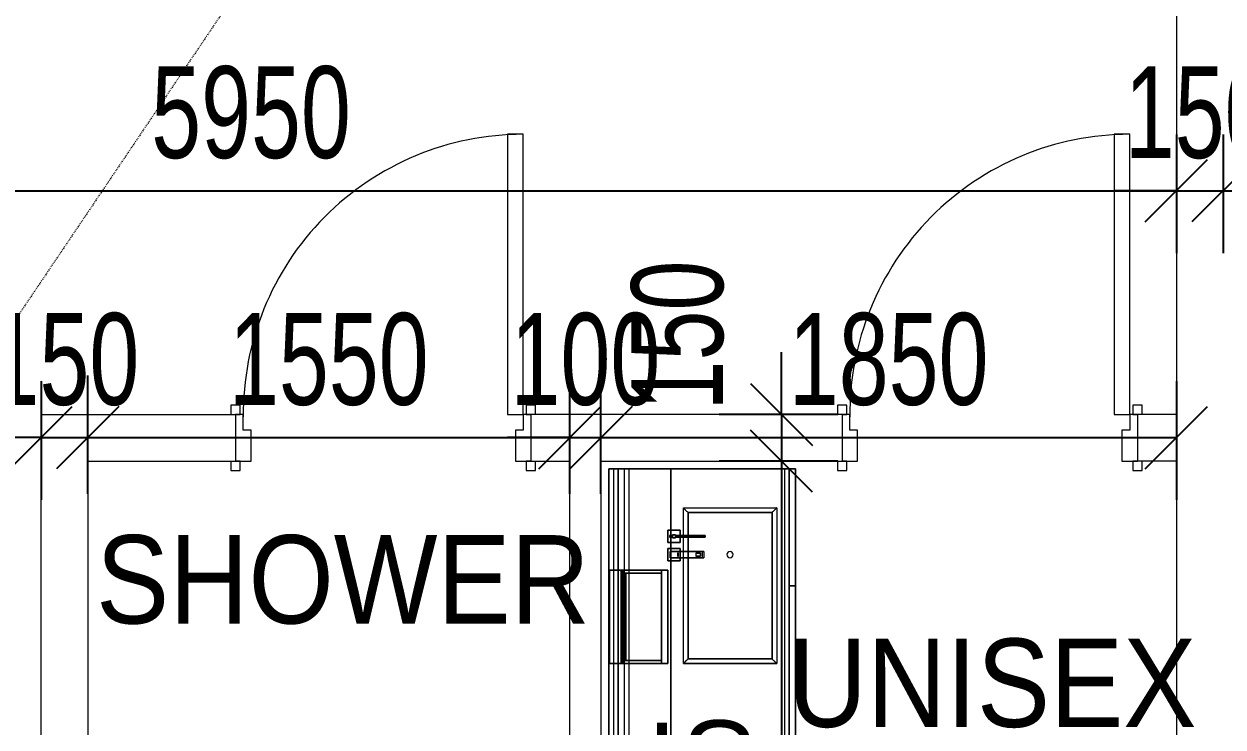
# Model space of a CAD drawing. Header units: millimetres. Extents: x 10569 to 232243, y -25347 to 80743.
# Drawn here: x 46134 to 49989, y 45229 to 47487 of the extents above; entities that cross this region are included whole.
import ezdxf

# ---------------------------------------------------------------- set-up
doc = ezdxf.new("R2010")
doc.units = ezdxf.units.MM
doc.linetypes.add('Dash', pattern=[6, 3, -3])
doc.linetypes.add('Hidden', pattern=[7.14375, 4.7625, -2.38125])
for name, color, linetype, lineweight in [('A-ANNO-DIMS', 211, 'Continuous', 5), ('A-DETL-HDLN', 90, 'Hidden', 9), ('A-DOOR', 31, 'Continuous', 20), ('A-DOOR-FRAM', 31, 'Continuous', 30), ('A-GENM', 13, 'Continuous', 20), ('A-WALL', 113, 'Continuous', 20), ('G-ANNO-TEXT', 231, 'Continuous', 5)]:
    doc.layers.add(name, color=color, linetype=linetype, lineweight=lineweight)
doc.styles.add('Arial_2', font='arial.ttf', dxfattribs={"width": 0.7, "height": 295.05988})
doc.styles.add('Swis721 BT_6', font='swiss.ttf', dxfattribs={"width": 0.89, "height": 283.821263})
doc.dimstyles.new('Linear_-_1_5mm_Arial', dxfattribs={"dimscale": 304.8, "dimtxt": 300, "dimasz": 0.656168, "dimexe": 0.656168, "dimexo": 0.0625, "dimgap": 0.328084, "dimtad": 1, "dimdec": 0, "dimzin": 0, "dimdsep": 46, "dimtxsty": 'Arial_2', "dimblk1": 'OBLIQUE', "dimblk2": 'OBLIQUE', "dimsah": 1, "dimcen": 0.09, "dimadec": 0, "dimazin": 0, "dimtfac": 1, "dimtdec": 4, "dimtix": 1, "dimtmove": 0, "dimatfit": 3, "dimfxl": 0.656168, "dimfxlon": 1, "dimtvp": 1, "dimtolj": 1, "dimtzin": 0, "dimarcsym": 2})
doc.dimstyles.new('Linear_-_1_5mm_Arial_1', dxfattribs={"dimscale": 304.8, "dimtxt": 300, "dimasz": 0.656168, "dimexe": 0.656168, "dimexo": 0.0625, "dimgap": 0.328084, "dimtad": 1, "dimdec": 0, "dimzin": 0, "dimdsep": 46, "dimtxsty": 'Arial_2', "dimblk1": 'OBLIQUE', "dimblk2": 'OBLIQUE', "dimsah": 1, "dimcen": 0.09, "dimadec": 0, "dimazin": 0, "dimtfac": 1, "dimtdec": 4, "dimtix": 1, "dimtmove": 2, "dimatfit": 3, "dimfxl": 0.656168, "dimfxlon": 1, "dimtvp": 1, "dimtolj": 1, "dimtzin": 0, "dimarcsym": 2})

# ---------------------------------------------------------------- blocks, each defined once
blk = doc.blocks.new('DLN-Single Door__X01_ - _M01_ 900 x 2450 _WH_-16935535-TENDER DRAFT G_F')
at = {"layer": 'A-DOOR', "lineweight": 15}
for p, q in [((-460, 105), (-490, 105)), ((-490, 105), (-490, 75)), ((-460, 75), (-460, 105)), ((490, 105), (460, 105)), ((460, 105), (460, 75)), ((490, 75), (490, 105)), ((-475, 75), (-460, 75)), ((460, 75), (475, 75)), ((-490, -75), (-490, -105)), ((-460, -75), (-475, -75)), ((-460, -105), (-460, -75)), ((-400, -75), (-450, -75)), ((-450, -75), (-450, -975)), ((-400, -975), (-400, -75)), ((475, -75), (460, -75)), ((460, -75), (460, -105)), ((490, -105), (490, -75)), ((-490, -105), (-460, -105)), ((460, -105), (490, -105)), ((-450, -975), (-400, -975))]:
    blk.add_line(p, q, dxfattribs=at)
blk.add_arc((-450, -75), 900, 270, 0.5, dxfattribs=at)
at = {"layer": 'A-DOOR-FRAM', "lineweight": 15}
for p, q in [((-425, 75), (-475, 75)), ((-425, -25), (-425, 75)), ((425, 75), (425, -25)), ((475, 75), (425, 75)), ((-450, -75), (-450, -25)), ((-450, -25), (-425, -25)), ((425, -25), (450, -25)), ((450, -25), (450, -75)), ((-475, -75), (-450, -75)), ((450, -75), (475, -75))]:
    blk.add_line(p, q, dxfattribs=at)
blk = doc.blocks.new('DLN_Counter _ Cabinet - DLN_Counter _ Cabinet-15606102-TENDER DRAFT G_F')
at = {"layer": 'A-GENM', "lineweight": 9}
for p, q in [((-235, 525), (235, 525)), ((-235, 255), (-235, 525)), ((235, 525), (235, 255)), ((235, 255), (-235, 255))]:
    blk.add_line(p, q, dxfattribs=at)
blk = doc.blocks.new('_Oblique')
at = {"color": 0, "linetype": 'ByBlock', "lineweight": -2}
blk.add_line((-0.5, -0.5), (0.5, 0.5), dxfattribs=at)
blk = doc.blocks.new('DIMBLOCK24-TENDER DRAFT G_F')
at = {"layer": 'A-ANNO-DIMS', "color": 0, "lineweight": -2, "transparency": 16777216}
for p, q in [((43889.3, 47132), (43889.3, 46751.1)), ((49839.3, 47132), (49839.3, 46751.1)), ((43889.3, 46951.1), (49839.3, 46951.1))]:
    blk.add_line(p, q, dxfattribs=at)
at = {"layer": 'Defpoints', "color": 0, "transparency": 16777216}
for p in [(43889.3, 47151.1), (49839.3, 47151.1), (49839.3, 46951.1)]:
    blk.add_point(p, dxfattribs=at)
at = {"layer": 'A-ANNO-DIMS', "color": 0, "lineweight": -2, "transparency": 16777216, "xscale": 200, "yscale": 200, "zscale": 200, "rotation": 180}
blk.add_blockref('_Oblique', (43889.3, 46951.1), dxfattribs=at)
at = {"layer": 'A-ANNO-DIMS', "color": 0, "lineweight": -2, "transparency": 16777216, "xscale": 200, "yscale": 200, "zscale": 200}
blk.add_blockref('_Oblique', (49839.3, 46951.1), dxfattribs=at)
at = {"layer": 'A-ANNO-DIMS', "color": 0, "transparency": 16777216, "insert": (46864.3, 47201.7), "char_height": 295.06, "width": 753.231, "attachment_point": 5, "style": 'Arial_2'}
blk.add_mtext('\\A1;5950', dxfattribs=at)
blk = doc.blocks.new('DIMBLOCK25-TENDER DRAFT G_F')
at = {"layer": 'A-ANNO-DIMS', "color": 0, "lineweight": -2, "transparency": 16777216}
for p, q in [((49839.3, 47132), (49839.3, 46751.1)), ((49989.3, 47132), (49989.3, 46751.1)), ((49839.3, 46951.1), (49639.3, 46951.1)), ((49839.3, 46951.1), (49989.3, 46951.1)), ((49989.3, 46951.1), (50189.3, 46951.1))]:
    blk.add_line(p, q, dxfattribs=at)
at = {"layer": 'Defpoints', "color": 0, "transparency": 16777216}
for p in [(49839.3, 47151.1), (49989.3, 47151.1), (49989.3, 46951.1)]:
    blk.add_point(p, dxfattribs=at)
at = {"layer": 'A-ANNO-DIMS', "color": 0, "lineweight": -2, "transparency": 16777216, "xscale": 200, "yscale": 200, "zscale": 200}
blk.add_blockref('_Oblique', (49839.3, 46951.1), dxfattribs=at)
at = {"layer": 'A-ANNO-DIMS', "color": 0, "lineweight": -2, "transparency": 16777216, "xscale": 200, "yscale": 200, "zscale": 200, "rotation": 180}
blk.add_blockref('_Oblique', (49989.3, 46951.1), dxfattribs=at)
at = {"layer": 'A-ANNO-DIMS', "color": 0, "transparency": 16777216, "insert": (49914.3, 47201.7), "char_height": 295.06, "width": 564.923, "attachment_point": 5, "style": 'Arial_2'}
blk.add_mtext('\\A1;150', dxfattribs=at)
blk = doc.blocks.new('DIMBLOCK41-TENDER DRAFT G_F')
at = {"layer": 'A-ANNO-DIMS', "color": 0, "lineweight": -2, "transparency": 16777216}
for p, q in [((46189.3, 46339.1), (46189.3, 45958.2)), ((46339.3, 45977.2), (46339.3, 46358.2)), ((46189.3, 46158.2), (45989.3, 46158.2)), ((46189.3, 46158.2), (46339.3, 46158.2)), ((46339.3, 46158.2), (46539.3, 46158.2))]:
    blk.add_line(p, q, dxfattribs=at)
at = {"layer": 'Defpoints', "color": 0, "transparency": 16777216}
for p in [(46189.3, 46358.2), (46339.3, 46158.2), (46339.3, 45958.2)]:
    blk.add_point(p, dxfattribs=at)
at = {"layer": 'A-ANNO-DIMS', "color": 0, "lineweight": -2, "transparency": 16777216, "xscale": 200, "yscale": 200, "zscale": 200}
blk.add_blockref('_Oblique', (46189.3, 46158.2), dxfattribs=at)
at = {"layer": 'A-ANNO-DIMS', "color": 0, "lineweight": -2, "transparency": 16777216, "xscale": 200, "yscale": 200, "zscale": 200, "rotation": 180}
blk.add_blockref('_Oblique', (46339.3, 46158.2), dxfattribs=at)
at = {"layer": 'A-ANNO-DIMS', "color": 0, "transparency": 16777216, "insert": (46264.3, 46408.8), "char_height": 295.06, "width": 564.923, "attachment_point": 5, "style": 'Arial_2'}
blk.add_mtext('\\A1;150', dxfattribs=at)
blk = doc.blocks.new('DIMBLOCK42-TENDER DRAFT G_F')
at = {"layer": 'A-ANNO-DIMS', "color": 0, "lineweight": -2, "transparency": 16777216}
for p, q in [((46339.3, 45977.2), (46339.3, 46358.2)), ((47889.3, 45977.2), (47889.3, 46358.2)), ((46339.3, 46158.2), (47889.3, 46158.2))]:
    blk.add_line(p, q, dxfattribs=at)
at = {"layer": 'Defpoints', "color": 0, "transparency": 16777216}
for p in [(47889.3, 46158.2), (46339.3, 45958.2), (47889.3, 45958.2)]:
    blk.add_point(p, dxfattribs=at)
at = {"layer": 'A-ANNO-DIMS', "color": 0, "lineweight": -2, "transparency": 16777216, "xscale": 200, "yscale": 200, "zscale": 200, "rotation": 180}
blk.add_blockref('_Oblique', (46339.3, 46158.2), dxfattribs=at)
at = {"layer": 'A-ANNO-DIMS', "color": 0, "lineweight": -2, "transparency": 16777216, "xscale": 200, "yscale": 200, "zscale": 200}
blk.add_blockref('_Oblique', (47889.3, 46158.2), dxfattribs=at)
at = {"layer": 'A-ANNO-DIMS', "color": 0, "transparency": 16777216, "insert": (47114.3, 46408.8), "char_height": 295.06, "width": 753.231, "attachment_point": 5, "style": 'Arial_2'}
blk.add_mtext('\\A1;1550', dxfattribs=at)
blk = doc.blocks.new('DIMBLOCK43-TENDER DRAFT G_F')
at = {"layer": 'A-ANNO-DIMS', "color": 0, "lineweight": -2, "transparency": 16777216}
for p, q in [((47889.3, 45977.2), (47889.3, 46358.2)), ((47989.3, 45977.2), (47989.3, 46358.2)), ((47889.3, 46158.2), (47689.3, 46158.2)), ((47889.3, 46158.2), (47989.3, 46158.2)), ((47989.3, 46158.2), (48189.3, 46158.2))]:
    blk.add_line(p, q, dxfattribs=at)
at = {"layer": 'Defpoints', "color": 0, "transparency": 16777216}
for p in [(47989.3, 46158.2), (47889.3, 45958.2), (47989.3, 45958.2)]:
    blk.add_point(p, dxfattribs=at)
at = {"layer": 'A-ANNO-DIMS', "color": 0, "lineweight": -2, "transparency": 16777216, "xscale": 200, "yscale": 200, "zscale": 200}
blk.add_blockref('_Oblique', (47889.3, 46158.2), dxfattribs=at)
at = {"layer": 'A-ANNO-DIMS', "color": 0, "lineweight": -2, "transparency": 16777216, "xscale": 200, "yscale": 200, "zscale": 200, "rotation": 180}
blk.add_blockref('_Oblique', (47989.3, 46158.2), dxfattribs=at)
at = {"layer": 'A-ANNO-DIMS', "color": 0, "transparency": 16777216, "insert": (47939.3, 46408.8), "char_height": 295.06, "width": 564.923, "attachment_point": 5, "style": 'Arial_2'}
blk.add_mtext('\\A1;100', dxfattribs=at)
blk = doc.blocks.new('DIMBLOCK44-TENDER DRAFT G_F')
at = {"layer": 'A-ANNO-DIMS', "color": 0, "lineweight": -2, "transparency": 16777216}
for p, q in [((47989.3, 45977.2), (47989.3, 46358.2)), ((49839.3, 46339.1), (49839.3, 45958.2)), ((47989.3, 46158.2), (49839.3, 46158.2))]:
    blk.add_line(p, q, dxfattribs=at)
at = {"layer": 'Defpoints', "color": 0, "transparency": 16777216}
for p in [(49839.3, 46358.2), (49839.3, 46158.2), (47989.3, 45958.2)]:
    blk.add_point(p, dxfattribs=at)
at = {"layer": 'A-ANNO-DIMS', "color": 0, "lineweight": -2, "transparency": 16777216, "xscale": 200, "yscale": 200, "zscale": 200, "rotation": 180}
blk.add_blockref('_Oblique', (47989.3, 46158.2), dxfattribs=at)
at = {"layer": 'A-ANNO-DIMS', "color": 0, "lineweight": -2, "transparency": 16777216, "xscale": 200, "yscale": 200, "zscale": 200}
blk.add_blockref('_Oblique', (49839.3, 46158.2), dxfattribs=at)
at = {"layer": 'A-ANNO-DIMS', "color": 0, "transparency": 16777216, "insert": (48914.3, 46408.8), "char_height": 295.06, "width": 753.231, "attachment_point": 5, "style": 'Arial_2'}
blk.add_mtext('\\A1;1850', dxfattribs=at)
blk = doc.blocks.new('DIMBLOCK117-TENDER DRAFT G_F')
at = {"layer": 'A-ANNO-DIMS', "color": 0, "lineweight": -2, "transparency": 16777216}
for p, q in [((48569.6, 46232.5), (48569.6, 46432.5)), ((48750.5, 46232.5), (48369.6, 46232.5)), ((48569.6, 46232.5), (48569.6, 46082.5)), ((48750.5, 46082.5), (48369.6, 46082.5)), ((48569.6, 46082.5), (48569.6, 45882.5))]:
    blk.add_line(p, q, dxfattribs=at)
at = {"layer": 'Defpoints', "color": 0, "transparency": 16777216}
for p in [(48769.6, 46232.5), (48569.6, 46082.5), (48769.6, 46082.5)]:
    blk.add_point(p, dxfattribs=at)
at = {"layer": 'A-ANNO-DIMS', "color": 0, "lineweight": -2, "transparency": 16777216, "xscale": 200, "yscale": 200, "zscale": 200}
for p, rotation in [((48569.6, 46232.5), 270), ((48569.6, 46082.5), 90)]:
    blk.add_blockref('_Oblique', p, dxfattribs=dict(at, rotation=rotation))
at = {"layer": 'A-ANNO-DIMS', "color": 0, "transparency": 16777216, "insert": (48086.8, 46245.5), "char_height": 295.06, "width": 564.923, "attachment_point": 1, "rotation": 90, "line_spacing_factor": 0.938532, "style": 'Arial_2'}
blk.add_mtext('\\A1;150', dxfattribs=at)
blk = doc.blocks.new('DIMBLOCK118-TENDER DRAFT G_F')
at = {"layer": 'A-ANNO-DIMS', "color": 0, "lineweight": -2, "transparency": 16777216}
for p, q in [((48750.5, 46082.5), (48369.6, 46082.5)), ((48569.6, 46082.5), (48569.6, 43807.5)), ((48750.5, 43807.5), (48369.6, 43807.5))]:
    blk.add_line(p, q, dxfattribs=at)
at = {"layer": 'Defpoints', "color": 0, "transparency": 16777216}
for p in [(48769.6, 46082.5), (48569.6, 43807.5), (48769.6, 43807.5)]:
    blk.add_point(p, dxfattribs=at)
at = {"layer": 'A-ANNO-DIMS', "color": 0, "lineweight": -2, "transparency": 16777216, "xscale": 200, "yscale": 200, "zscale": 200}
for p, rotation in [((48569.6, 46082.5), 90), ((48569.6, 43807.5), 270)]:
    blk.add_blockref('_Oblique', p, dxfattribs=dict(at, rotation=rotation))
at = {"layer": 'A-ANNO-DIMS', "color": 0, "transparency": 16777216, "insert": (48318.9, 44945), "char_height": 295.06, "width": 753.231, "attachment_point": 5, "rotation": 90, "style": 'Arial_2'}
blk.add_mtext('\\A1;2275', dxfattribs=at)

msp = doc.modelspace()

# ---------------------------------------------------------------- linework, layer by layer
at = {"layer": 'A-DETL-HDLN', "linetype": 'Dash'}
msp.add_line((49706.94289, 51869.38135), (45636.37346, 45840.4662), dxfattribs=at)
at = {"layer": 'A-GENM', "lineweight": 9}
for p, q in [((48014.29296, 46057.48546), (48614.29296, 46057.48546)), ((48614.29296, 46057.48546), (48014.29296, 46057.48546)), ((48014.29296, 45432.48546), (48014.29296, 46057.48546)), ((48014.29296, 46057.48546), (48014.29296, 45432.48546)), ((48014.29296, 45432.48546), (48014.29296, 46057.48546)), ((48014.29296, 46057.48546), (48014.29296, 45732.48546)), ((48014.29296, 46057.48546), (48044.29296, 46057.48546)), ((48029.29296, 46057.48546), (48014.29296, 46057.48546)), ((48029.29296, 46057.48546), (48029.29296, 45732.48546)), ((48029.29296, 46057.48546), (48029.29296, 45432.48546)), ((48044.29296, 46057.48546), (48029.29296, 46057.48546)), ((48029.29296, 46057.48546), (48044.29296, 46057.48546)), ((48044.29296, 46057.48546), (48029.29296, 46057.48546)), ((48044.29296, 45432.48546), (48044.29296, 46057.48546)), ((48044.29296, 46057.48546), (48044.29296, 45432.48546)), ((48044.29296, 46057.48546), (48214.29296, 46057.48546)), ((48064.29296, 46057.48546), (48044.29296, 46057.48546)), ((48064.29296, 46057.48546), (48064.29296, 45432.48546)), ((48064.29296, 46057.48546), (48064.29296, 45432.48546)), ((48079.29296, 46057.48546), (48064.29296, 46057.48546)), ((48079.29296, 46057.48546), (48079.29296, 45432.48546)), ((48079.29296, 46057.48546), (48079.29296, 45432.48546)), ((48214.29296, 46057.48546), (48079.29296, 46057.48546)), ((48579.29296, 46057.48546), (48214.29296, 46057.48546)), ((48214.29296, 46057.48546), (48594.29296, 46057.48546)), ((48214.29296, 45861.22339), (48214.29296, 46057.48546)), ((48214.29296, 46057.48546), (48214.29296, 45861.22339)), ((48214.29296, 46057.48546), (48594.29296, 46057.48546)), ((48594.29296, 46057.48546), (48214.29296, 46057.48546)), ((48594.29296, 46057.48546), (48579.29296, 46057.48546)), ((48579.29296, 46057.48546), (48579.29296, 45433.17777)), ((48579.29296, 46057.48546), (48579.29296, 45433.17777)), ((48594.29296, 46057.48546), (48614.29296, 46057.48546)), ((48614.29296, 46057.48546), (48594.29296, 46057.48546)), ((48594.29296, 46057.48546), (48594.29296, 45682.48546)), ((48594.29296, 45682.48546), (48594.29296, 46057.48546)), ((48594.29296, 45432.48546), (48594.29296, 46057.48546)), ((48594.29296, 46057.48546), (48594.29296, 45432.48546)), ((48594.29296, 45432.48546), (48594.29296, 46057.48546)), ((48594.29296, 46057.48546), (48594.29296, 45432.48546)), ((48614.29296, 46057.48546), (48614.29296, 45682.48546)), ((48614.29296, 45682.48546), (48614.29296, 46057.48546)), ((48614.29296, 45432.48546), (48614.29296, 46057.48546)), ((48614.29296, 46057.48546), (48614.29296, 45432.48546)), ((48254.29296, 45843.72339), (48254.29296, 45932.48546)), ((48254.29296, 45932.48546), (48554.29296, 45932.48546)), ((48539.29296, 45917.48546), (48269.29296, 45917.48546)), ((48269.29296, 45917.48546), (48269.29296, 45843.72339)), ((48269.29296, 45843.72339), (48269.29296, 45917.48546)), ((48269.29296, 45917.48546), (48539.29296, 45917.48546)), ((48539.29296, 45447.48546), (48539.29296, 45917.48546)), ((48539.29296, 45917.48546), (48539.29296, 45447.48546)), ((48554.29296, 45932.48546), (48554.29296, 45432.48546)), ((48244.29296, 45861.22339), (48204.29296, 45861.22339)), ((48204.29296, 45861.22339), (48204.29296, 45821.22339)), ((48204.29296, 45821.22339), (48204.29296, 45861.22339)), ((48204.29296, 45861.22339), (48244.29296, 45861.22339)), ((48209.29296, 45843.72339), (48219.29296, 45843.72339)), ((48219.29296, 45843.72339), (48209.29296, 45843.72339)), ((48209.29296, 45843.72339), (48209.29296, 45838.72339)), ((48209.29296, 45843.72339), (48209.29296, 45838.72339)), ((48209.29296, 45838.72339), (48219.29296, 45838.72339)), ((48219.29296, 45838.72339), (48209.29296, 45838.72339)), ((48214.29296, 45843.72339), (48214.29296, 45861.22339)), ((48214.29296, 45861.22339), (48214.29296, 45843.72339)), ((48214.29296, 45838.72339), (48214.29296, 45843.72339)), ((48214.29296, 45843.72339), (48214.29296, 45838.72339)), ((48214.29296, 45821.22339), (48214.29296, 45838.72339)), ((48214.29296, 45838.72339), (48214.29296, 45821.22339)), ((48219.29296, 45846.22339), (48229.29296, 45846.22339)), ((48229.29296, 45846.22339), (48219.29296, 45846.22339)), ((48219.29296, 45836.22339), (48219.29296, 45846.22339)), ((48219.29296, 45846.22339), (48219.29296, 45843.72339)), ((48219.29296, 45843.72339), (48219.29296, 45838.72339)), ((48219.29296, 45843.72339), (48219.29296, 45838.72339)), ((48219.29296, 45838.72339), (48219.29296, 45843.72339)), ((48219.29296, 45838.72339), (48219.29296, 45836.22339)), ((48219.29296, 45836.22339), (48229.29296, 45836.22339)), ((48229.29296, 45836.22339), (48219.29296, 45836.22339)), ((48229.29296, 45846.22339), (48229.29296, 45843.72339)), ((48229.29296, 45846.22339), (48229.29296, 45836.22339)), ((48229.29296, 45843.72339), (48229.29296, 45838.72339)), ((48229.29296, 45843.72339), (48229.29296, 45838.72339)), ((48229.29296, 45843.72339), (48324.29296, 45843.72339)), ((48324.29296, 45843.72339), (48229.29296, 45843.72339)), ((48229.29296, 45838.72339), (48229.29296, 45843.72339)), ((48324.29296, 45838.72339), (48229.29296, 45838.72339)), ((48229.29296, 45838.72339), (48324.29296, 45838.72339)), ((48229.29296, 45838.72339), (48229.29296, 45836.22339)), ((48244.29296, 45843.72339), (48244.29296, 45861.22339)), ((48244.29296, 45861.22339), (48244.29296, 45843.72339)), ((48244.29296, 45838.72339), (48244.29296, 45843.72339)), ((48244.29296, 45843.72339), (48244.29296, 45838.72339)), ((48244.29296, 45821.22339), (48244.29296, 45838.72339)), ((48244.29296, 45838.72339), (48244.29296, 45821.22339)), ((48254.29296, 45838.72339), (48254.29296, 45843.72339)), ((48254.29296, 45792.48546), (48254.29296, 45838.72339)), ((48269.29296, 45843.72339), (48269.29296, 45838.72339)), ((48269.29296, 45838.72339), (48269.29296, 45843.72339)), ((48269.29296, 45838.72339), (48269.29296, 45792.48546)), ((48269.29296, 45792.48546), (48269.29296, 45838.72339)), ((48324.29296, 45838.72339), (48324.29296, 45843.72339)), ((48324.29296, 45843.72339), (48324.29296, 45838.72339)), ((48204.29296, 45821.22339), (48244.29296, 45821.22339)), ((48244.29296, 45821.22339), (48204.29296, 45821.22339)), ((48244.29296, 45802.48546), (48204.29296, 45802.48546)), ((48204.29296, 45802.48546), (48204.29296, 45762.48546)), ((48204.29296, 45762.48546), (48204.29296, 45802.48546)), ((48204.29296, 45802.48546), (48244.29296, 45802.48546)), ((48214.29296, 45802.48546), (48214.29296, 45821.22339)), ((48214.29296, 45821.22339), (48214.29296, 45802.48546)), ((48214.29296, 45792.48546), (48214.29296, 45802.48546)), ((48214.29296, 45802.48546), (48214.29296, 45792.48546)), ((48244.29296, 45792.48546), (48244.29296, 45802.48546)), ((48244.29296, 45802.48546), (48244.29296, 45792.48546)), ((48204.29296, 45762.48546), (48244.29296, 45762.48546)), ((48244.29296, 45762.48546), (48204.29296, 45762.48546)), ((48211.79296, 45792.48546), (48315.15915, 45792.48546)), ((48236.79296, 45792.48546), (48211.79296, 45792.48546)), ((48211.79296, 45772.48546), (48211.79296, 45792.48546)), ((48211.79296, 45792.48546), (48211.79296, 45772.48546)), ((48211.79296, 45772.48546), (48236.79296, 45772.48546)), ((48315.15915, 45772.48546), (48211.79296, 45772.48546)), ((48214.29296, 45772.48546), (48214.29296, 45792.48546)), ((48214.29296, 45792.48546), (48214.29296, 45772.48546)), ((48214.29296, 45762.48546), (48214.29296, 45772.48546)), ((48214.29296, 45772.48546), (48214.29296, 45762.48546)), ((48214.29296, 45432.48546), (48214.29296, 45762.48546)), ((48214.29296, 45762.48546), (48214.29296, 45432.48546)), ((48256.53236, 45792.48546), (48236.79296, 45792.48546)), ((48236.79296, 45792.48546), (48236.79296, 45772.48546)), ((48236.79296, 45787.48546), (48237.79296, 45787.48546)), ((48237.79296, 45787.48546), (48236.79296, 45787.48546)), ((48236.79296, 45777.48546), (48236.79296, 45787.48546)), ((48236.79296, 45787.48546), (48236.79296, 45777.48546)), ((48236.79296, 45777.48546), (48237.79296, 45777.48546)), ((48237.79296, 45777.48546), (48236.79296, 45777.48546)), ((48236.79296, 45772.48546), (48256.53236, 45772.48546)), ((48237.79296, 45787.48546), (48237.79296, 45777.48546)), ((48237.79296, 45787.48546), (48237.79296, 45777.48546)), ((48244.29296, 45772.48546), (48244.29296, 45792.48546)), ((48244.29296, 45792.48546), (48244.29296, 45772.48546)), ((48244.29296, 45762.48546), (48244.29296, 45772.48546)), ((48244.29296, 45772.48546), (48244.29296, 45762.48546)), ((48254.29296, 45772.48546), (48254.29296, 45792.48546)), ((48254.29296, 45432.48546), (48254.29296, 45772.48546)), ((48320.28945, 45792.48546), (48256.53236, 45792.48546)), ((48256.53236, 45772.48546), (48320.28945, 45772.48546)), ((48269.29296, 45792.48546), (48269.29296, 45772.48546)), ((48269.29296, 45772.48546), (48269.29296, 45792.48546)), ((48269.29296, 45772.48546), (48269.29296, 45447.48546)), ((48269.29296, 45447.48546), (48269.29296, 45772.48546)), ((48294.35043, 45787.48546), (48294.35043, 45777.48546)), ((48309.35043, 45787.48546), (48294.35043, 45787.48546)), ((48294.35043, 45787.48546), (48309.35043, 45787.48546)), ((48309.35043, 45777.48546), (48294.35043, 45777.48546)), ((48294.35043, 45777.48546), (48309.35043, 45777.48546)), ((48309.35043, 45777.48546), (48309.35043, 45787.48546)), ((48309.35043, 45787.48546), (48309.35043, 45777.48546)), ((48315.15915, 45792.48546), (48320.28945, 45792.48546)), ((48315.15915, 45792.48546), (48315.15915, 45772.48546)), ((48320.28945, 45772.48546), (48315.15915, 45772.48546)), ((48320.28945, 45792.48546), (48320.28945, 45772.48546)), ((48014.29296, 45732.48546), (48014.29296, 45432.48546)), ((48014.29296, 45732.48546), (48044.29296, 45732.48546)), ((48016.29296, 45732.48546), (48014.29296, 45732.48546)), ((48014.29296, 45432.48546), (48014.29296, 45732.48546)), ((48014.29296, 45732.48546), (48014.29296, 45432.48546)), ((48044.29296, 45732.48546), (48016.29296, 45732.48546)), ((48016.29296, 45732.48546), (48016.29296, 45432.48546)), ((48016.29296, 45732.48546), (48016.29296, 45432.48546)), ((48029.29296, 45732.48546), (48029.29296, 45432.48546)), ((48044.29296, 45732.48546), (48059.29296, 45732.48546)), ((48057.29296, 45732.48546), (48044.29296, 45732.48546)), ((48054.29296, 45432.48546), (48054.29296, 45732.48546)), ((48054.29296, 45732.48546), (48059.29296, 45732.48546)), ((48059.29296, 45732.48546), (48054.29296, 45732.48546)), ((48054.29296, 45732.48546), (48054.29296, 45432.48546)), ((48059.29296, 45732.48546), (48057.29296, 45732.48546)), ((48057.29296, 45732.48546), (48057.29296, 45432.48546)), ((48057.29296, 45732.48546), (48057.29296, 45432.48546)), ((48059.29296, 45732.48546), (48204.29296, 45732.48546)), ((48204.29296, 45732.48546), (48059.29296, 45732.48546)), ((48059.29296, 45732.48546), (48059.29296, 45432.48546)), ((48059.29296, 45732.48546), (48059.29296, 45432.48546)), ((48184.29296, 45732.48546), (48059.29296, 45732.48546)), ((48059.29296, 45732.48546), (48184.29296, 45732.48546)), ((48059.29296, 45722.48546), (48059.29296, 45732.48546)), ((48059.29296, 45722.48546), (48059.29296, 45732.48546)), ((48184.29296, 45722.48546), (48059.29296, 45722.48546)), ((48059.29296, 45722.48546), (48069.29296, 45722.48546)), ((48059.29296, 45442.48546), (48059.29296, 45722.48546)), ((48059.29296, 45722.48546), (48059.29296, 45442.48546)), ((48059.29296, 45722.48546), (48184.29296, 45722.48546)), ((48184.29296, 45722.48546), (48059.29296, 45722.48546)), ((48069.29296, 45722.48546), (48184.29296, 45722.48546)), ((48069.29296, 45722.48546), (48069.29296, 45442.48546)), ((48069.29296, 45442.48546), (48069.29296, 45722.48546)), ((48184.29296, 45732.48546), (48184.29296, 45722.48546)), ((48184.29296, 45722.48546), (48184.29296, 45732.48546)), ((48204.29296, 45732.48546), (48184.29296, 45732.48546)), ((48204.29296, 45732.48546), (48184.29296, 45732.48546)), ((48184.29296, 45432.48546), (48184.29296, 45732.48546)), ((48184.29296, 45732.48546), (48184.29296, 45432.48546)), ((48184.29296, 45722.48546), (48184.29296, 45442.48546)), ((48184.29296, 45722.48546), (48184.29296, 45442.48546)), ((48204.29296, 45732.48546), (48204.29296, 45432.48546)), ((48204.29296, 45432.48546), (48204.29296, 45732.48546)), ((48204.29296, 45732.48546), (48204.29296, 45432.48546)), ((48204.29296, 45432.48546), (48204.29296, 45732.48546)), ((48594.29296, 45682.48546), (48614.29296, 45682.48546)), ((48614.29296, 45682.48546), (48594.29296, 45682.48546)), ((48594.29296, 45432.48546), (48594.29296, 45682.48546)), ((48594.29296, 45682.48546), (48594.29296, 45432.48546)), ((48594.29296, 45682.48546), (48614.29296, 45682.48546)), ((48614.29296, 45682.48546), (48594.29296, 45682.48546)), ((48614.29296, 45432.48546), (48614.29296, 45682.48546)), ((48614.29296, 45682.48546), (48614.29296, 45432.48546)), ((48014.29296, 44682.48546), (48014.29296, 45432.48546)), ((48014.29296, 45432.48546), (48014.29296, 44682.48546)), ((48014.29296, 44682.48546), (48014.29296, 45432.48546)), ((48014.29296, 45432.48546), (48014.29296, 44982.48546)), ((48014.29296, 45432.48546), (48016.29296, 45432.48546)), ((48044.29296, 45432.48546), (48014.29296, 45432.48546)), ((48016.29296, 45432.48546), (48044.29296, 45432.48546)), ((48029.29296, 45432.48546), (48029.29296, 44982.48546)), ((48029.29296, 45432.48546), (48029.29296, 44682.48546)), ((48044.29296, 44682.48546), (48044.29296, 45432.48546)), ((48044.29296, 45432.48546), (48044.29296, 44682.48546)), ((48044.29296, 45432.48546), (48054.29296, 45432.48546)), ((48054.29296, 45432.48546), (48044.29296, 45432.48546)), ((48054.29296, 45432.48546), (48059.29296, 45432.48546)), ((48059.29296, 45432.48546), (48054.29296, 45432.48546)), ((48054.29296, 45432.48546), (48057.29296, 45432.48546)), ((48059.29296, 45432.48546), (48054.29296, 45432.48546)), ((48057.29296, 45432.48546), (48059.29296, 45432.48546)), ((48069.29296, 45442.48546), (48059.29296, 45442.48546)), ((48059.29296, 45442.48546), (48184.29296, 45442.48546)), ((48184.29296, 45442.48546), (48059.29296, 45442.48546)), ((48059.29296, 45442.48546), (48184.29296, 45442.48546)), ((48059.29296, 45432.48546), (48059.29296, 45442.48546)), ((48059.29296, 45432.48546), (48059.29296, 45442.48546)), ((48059.29296, 45432.48546), (48204.29296, 45432.48546)), ((48204.29296, 45432.48546), (48059.29296, 45432.48546)), ((48059.29296, 45432.48546), (48184.29296, 45432.48546)), ((48184.29296, 45432.48546), (48059.29296, 45432.48546)), ((48064.29296, 45432.48546), (48064.29296, 44682.48546)), ((48064.29296, 45432.48546), (48064.29296, 44682.48546)), ((48184.29296, 45442.48546), (48069.29296, 45442.48546)), ((48079.29296, 45432.48546), (48079.29296, 44682.48546)), ((48079.29296, 45432.48546), (48079.29296, 44682.48546)), ((48184.29296, 45442.48546), (48184.29296, 45432.48546)), ((48184.29296, 45432.48546), (48184.29296, 45442.48546)), ((48184.29296, 45432.48546), (48204.29296, 45432.48546)), ((48184.29296, 45432.48546), (48204.29296, 45432.48546)), ((48214.29296, 45111.22339), (48214.29296, 45432.48546)), ((48214.29296, 45432.48546), (48214.29296, 45111.22339)), ((48254.29296, 45432.48546), (48554.29296, 45432.48546)), ((48554.29296, 45432.48546), (48254.29296, 45432.48546)), ((48269.29296, 45447.48546), (48539.29296, 45447.48546)), ((48539.29296, 45447.48546), (48269.29296, 45447.48546)), ((48579.29296, 45432.48546), (48579.29296, 44683.17777)), ((48579.29296, 45432.48546), (48579.29296, 44683.17777)), ((48594.29296, 45432.48546), (48594.29296, 44932.48546)), ((48594.29296, 44932.48546), (48594.29296, 45432.48546)), ((48594.29296, 44682.48546), (48594.29296, 45432.48546)), ((48594.29296, 45432.48546), (48594.29296, 44682.48546)), ((48594.29296, 44682.48546), (48594.29296, 45432.48546)), ((48594.29296, 45432.48546), (48594.29296, 44682.48546)), ((48614.29296, 45432.48546), (48614.29296, 44932.48546)), ((48614.29296, 44932.48546), (48614.29296, 45432.48546)), ((48614.29296, 44682.48546), (48614.29296, 45432.48546)), ((48614.29296, 45432.48546), (48614.29296, 44682.48546))]:
    msp.add_line(p, q, dxfattribs=at)
for start, end in [(90, 270), (90, 270), (270, 90), (270, 90)]:
    msp.add_arc((48404.29296, 45782.48546), 10, start, end, dxfattribs=at)
for points, knots in [([(48269.29296, 45917.48546), (48267.98396, 45918.82365), (48266.02065, 45920.75255), (48263.5363, 45923.24111), (48262.06565, 45924.71633), (48260.95346, 45925.81877), (48259.88886, 45926.89099), (48258.9026, 45927.87859), (48258.00731, 45928.7659), (48257.17644, 45929.60265), (48256.26542, 45930.51352), (48255.39517, 45931.38049), (48254.55164, 45932.2296), (48254.29296, 45932.47965), (48254.29296, 45932.48546)], [0, 0, 0, 0, 0.1666666667, 0.25, 0.3333333333, 0.375, 0.4166666667, 0.5, 0.5416666667, 0.5833333333, 0.6666666667, 0.75, 0.8333333333, 1, 1, 1, 1]), ([(48554.29296, 45932.48546), (48554.28716, 45932.48546), (48554.0371, 45932.22678), (48553.188, 45931.38325), (48552.32102, 45930.513), (48551.41015, 45929.60198), (48550.5734, 45928.77111), (48549.6861, 45927.87582), (48548.69849, 45926.88956), (48547.62627, 45925.82496), (48546.52383, 45924.71277), (48545.04861, 45923.24213), (48542.56005, 45920.75778), (48540.63115, 45918.79446), (48539.29296, 45917.48546)], [-1, -1, -1, -1, -0.8333333333, -0.75, -0.6666666667, -0.5833333333, -0.5416666667, -0.5, -0.4166666667, -0.375, -0.3333333333, -0.25, -0.1666666667, 0, 0, 0, 0]), ([(48269.29296, 45447.48546), (48267.95477, 45446.17646), (48266.02588, 45444.21314), (48263.53731, 45441.72879), (48262.06209, 45440.25815), (48260.95966, 45439.14596), (48259.88743, 45438.08136), (48258.89983, 45437.0951), (48258.01252, 45436.19981), (48257.17577, 45435.36894), (48256.2649, 45434.45792), (48255.39793, 45433.58767), (48254.54882, 45432.74414), (48254.29877, 45432.48546), (48254.29296, 45432.48546)], [0, 0, 0, 0, 0.1666666667, 0.25, 0.3333333333, 0.375, 0.4166666667, 0.5, 0.5416666667, 0.5833333333, 0.6666666667, 0.75, 0.8333333333, 1, 1, 1, 1]), ([(48539.29296, 45447.48546), (48540.60196, 45446.14727), (48542.56528, 45444.21837), (48545.04963, 45441.72981), (48546.52027, 45440.25459), (48547.63246, 45439.15215), (48548.69706, 45438.07993), (48549.68332, 45437.09233), (48550.57861, 45436.20502), (48551.40949, 45435.36827), (48552.3205, 45434.4574), (48553.19076, 45433.59043), (48554.03428, 45432.74132), (48554.29296, 45432.49127), (48554.29296, 45432.48546)], [0, 0, 0, 0, 0.1666666667, 0.25, 0.3333333333, 0.375, 0.4166666667, 0.5, 0.5416666667, 0.5833333333, 0.6666666667, 0.75, 0.8333333333, 1, 1, 1, 1])]:
    msp.add_open_spline(points, degree=3, knots=knots, dxfattribs=at)
at = {"layer": 'A-WALL'}
for p, q in [((49839.29296, 52007.48546), (49839.29296, 42757.48546)), ((46189.29296, 46232.48546), (46814.29296, 46232.48546)), ((46189.29296, 42907.48546), (46189.29296, 46232.48546)), ((46814.29296, 46232.48546), (46814.29296, 46082.48546)), ((48764.29296, 46232.48546), (47764.29296, 46232.48546)), ((47764.29296, 46232.48546), (47764.29296, 46082.48546)), ((48764.29296, 46232.48546), (48764.29296, 46082.48546)), ((49839.29296, 46232.48546), (49714.29296, 46232.48546)), ((49714.29296, 46232.48546), (49714.29296, 46082.48546)), ((46339.29296, 46082.48546), (46814.29296, 46082.48546)), ((46339.29296, 46082.48546), (46339.29296, 42907.48546)), ((47764.29296, 46082.48546), (47889.29296, 46082.48546)), ((47889.29296, 43422.48546), (47889.29296, 46082.48546)), ((47989.29296, 46082.48546), (48764.29296, 46082.48546)), ((47989.29296, 46082.48546), (47989.29296, 43807.48546)), ((49839.29296, 46082.48546), (49714.29296, 46082.48546))]:
    msp.add_line(p, q, dxfattribs=at)

# ---------------------------------------------------------------- block references
at = {"layer": 'A-DOOR', "lineweight": 15, "rotation": 180}
for p in [(47289.29296, 46157.48546), (49239.29296, 46157.48546)]:
    msp.add_blockref('DLN-Single Door__X01_ - _M01_ 900 x 2450 _WH_-16935535-TENDER DRAFT G_F', p, dxfattribs=at)
at = {"layer": 'A-GENM', "lineweight": 9, "rotation": 269.9999999999998}
msp.add_blockref('DLN_Counter _ Cabinet - DLN_Counter _ Cabinet-15606102-TENDER DRAFT G_F', (48014.29296, 45682.48546), dxfattribs=at)

# ---------------------------------------------------------------- texts
at = {"layer": 'G-ANNO-TEXT', "color": 7, "char_height": 283.821263, "attachment_point": 1, "line_spacing_factor": 1.00667, "style": 'Swis721 BT_6'}
for s, insert, width in [('SHOWER', (46365.9002, 45844.9151), 1818), ('UNISEX\\PTOILET\\P', (48590.14242, 45512.58165), 1497.6)]:
    msp.add_mtext(s, dxfattribs=dict(at, insert=insert, width=width))

# ---------------------------------------------------------------- dimensions: what is measured, and where the dimension line sits
at = {"layer": 'A-ANNO-DIMS'}
for base, p1, p2, override, picture, middle in [((49839.29296, 46951.05405), (43889.29296, 47151.05405), (49839.29296, 47151.05405), {"dimpost": '<>', "dimfxl": 5950.000001}, 'DIMBLOCK24-TENDER DRAFT G_F', (46864.29296, 47201.70366)), ((49989.29296, 46951.05405), (49839.29296, 47151.05405), (49989.29296, 47151.05405), {"dimpost": '<>', "dimfxl": 150}, 'DIMBLOCK25-TENDER DRAFT G_F', (49914.29296, 47201.70366)), ((46339.29296, 46158.18471), (46189.29296, 46358.18471), (46339.29296, 45958.18471), {"dimpost": '<>', "dimfxl": 427.200187}, 'DIMBLOCK41-TENDER DRAFT G_F', (46264.29296, 46408.83432)), ((47889.29296, 46158.18471), (46339.29296, 45958.18471), (47889.29296, 45958.18471), {"dimpost": '<>', "dimfxl": 1550}, 'DIMBLOCK42-TENDER DRAFT G_F', (47114.29296, 46408.83432)), ((47989.29296, 46158.18471), (47889.29296, 45958.18471), (47989.29296, 45958.18471), {"dimpost": '<>', "dimfxl": 100}, 'DIMBLOCK43-TENDER DRAFT G_F', (47939.29296, 46408.83432)), ((49839.29296, 46158.18471), (47989.29296, 45958.18471), (49839.29296, 46358.18471), {"dimpost": '<>', "dimfxl": 1892.749323}, 'DIMBLOCK44-TENDER DRAFT G_F', (48914.29296, 46408.83432))]:
    dim = msp.add_linear_dim(base=base, p1=p1, p2=p2, dimstyle='Linear_-_1_5mm_Arial', override=override, dxfattribs=at)
    dim.commit()
    dim.dimension.update_dxf_attribs({"geometry": picture, "text_midpoint": middle})
dim = msp.add_linear_dim(base=(48569.57385, 46082.48546), p1=(48769.57385, 46232.48546), p2=(48769.57385, 46082.48546), angle=90, dimstyle='Linear_-_1_5mm_Arial_1', override={"dimpost": '<>', "dimfxl": 150}, dxfattribs=at)
dim.commit()
dim.dimension.update_dxf_attribs({"geometry": 'DIMBLOCK117-TENDER DRAFT G_F', "text_midpoint": (48283.52825, 46527.91811), "dimtype": 160, "text_rotation": 90})
dim = msp.add_linear_dim(base=(48569.57385, 43807.48546), p1=(48769.57385, 46082.48546), p2=(48769.57385, 43807.48546), angle=90, dimstyle='Linear_-_1_5mm_Arial', override={"dimpost": '<>', "dimfxl": 2275}, dxfattribs=at)
dim.commit()
dim.dimension.update_dxf_attribs({"geometry": 'DIMBLOCK118-TENDER DRAFT G_F', "text_midpoint": (48318.92425, 44944.98546)})

doc.saveas('drawing.dxf')
